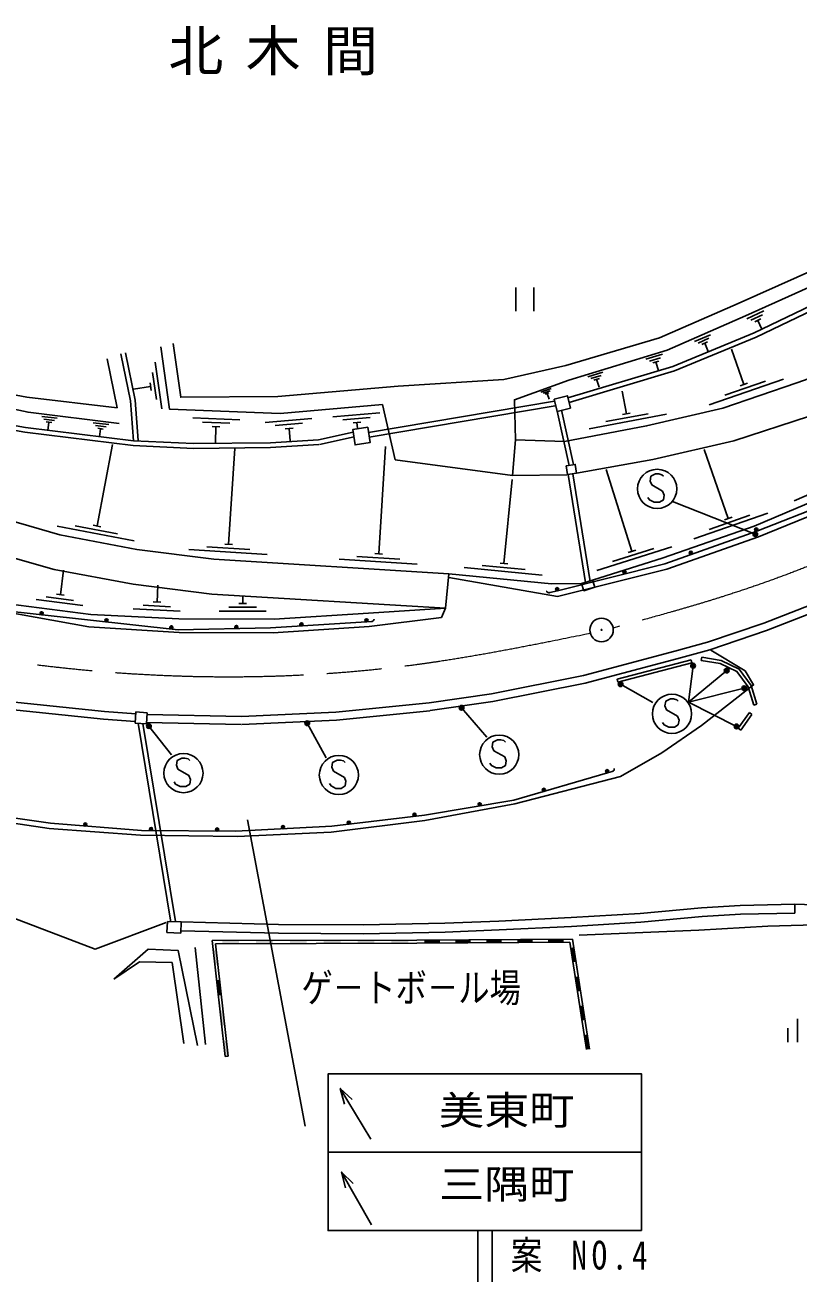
# Model space of a CAD drawing. Units: millimetres, scale not verified. Extents: x 40000 to 680000, y 20000 to 380000.
# Drawn here: x 464568 to 513882, y 238534 to 318158 of the extents above; entities that cross this region are included whole.
import ezdxf
from ezdxf.enums import TextEntityAlignment as Align

# ---------------------------------------------------------------- set-up
doc = ezdxf.new("R2010")
doc.units = ezdxf.units.MM
doc.header["$LTSCALE"] = 1000
doc.linetypes.add('CHAIN', pattern=[18.5, 12, -1.5, 3.5, -1.5])
for name, color, linetype, lineweight in [('M-BGD', 7, 'Continuous', 25), ('M-BMK', 2, 'CHAIN', 13), ('M-BMK-SRVR', 3, 'Continuous', 25), ('M-STR-STRC', 7, 'Continuous', 25)]:
    doc.layers.add(name, color=color, linetype=linetype, lineweight=lineweight)
doc.layers.add('M-BMK-HTXT', color=7, linetype='Continuous')
doc.styles.add('ＭＳ ゴシック', font='')
doc.styles.get('ＭＳ ゴシック').set_extended_font_data('MS Gothic')

msp = doc.modelspace()

# ---------------------------------------------------------------- hatches: boundary and pattern name
at = {"layer": 'M-BGD'}
for points in [[(478229, 259745), (477150, 259743), (477151, 259543), (478230, 259545)], [(480387, 259750), (479308, 259748), (479309, 259548), (480387, 259550)], [(482545, 259755), (481466, 259753), (481466, 259553), (482545, 259555)], [(484702, 259760), (483624, 259758), (483624, 259558), (484703, 259560)], [(486860, 259765), (485781, 259763), (485782, 259563), (486861, 259565)], [(489018, 259770), (487939, 259768), (487939, 259568), (489018, 259570)], [(491036, 259781), (490050, 259775), (490051, 259575), (491037, 259581)], [(493008, 259794), (492022, 259788), (492023, 259588), (493009, 259594)], [(494980, 259807), (493994, 259801), (493995, 259601), (494981, 259607)], [(496952, 259820), (495966, 259813), (495967, 259613), (496953, 259620)], [(498924, 259833), (497938, 259826), (497939, 259626), (498926, 259633)], [(476566, 259156), (476676, 258185), (476875, 258207), (476764, 259179)], [(499727, 258390), (499584, 259317), (499386, 259287), (499529, 258359)], [(476786, 257214), (476896, 256243), (477095, 256265), (476985, 257236)], [(500014, 256534), (499870, 257462), (499673, 257431), (499816, 256504)], [(500300, 254679), (500157, 255606), (499959, 255576), (500103, 254648)], [(477007, 255271), (477117, 254300), (477316, 254323), (477205, 255294)], [(477227, 253329), (477337, 252358), (477536, 252380), (477426, 253352)], [(500587, 252823), (500444, 253751), (500246, 253720), (500389, 252793)]]:
    msp.add_hatch(color=256, dxfattribs=at).paths.add_polyline_path(points)

# ---------------------------------------------------------------- linework, layer by layer
for p, q in [((495885, 301402), (495885, 299902)), ((497025, 299902), (497025, 301402)), ((510609, 299418), (511703, 299910)), ((511607, 299656), (510862, 299322)), ((511116, 299225), (511510, 299402)), ((511313, 299314), (511569, 298745)), ((507283, 297956), (508291, 298397)), ((508200, 298166), (507515, 297866)), ((507746, 297775), (508109, 297934)), ((507928, 297854), (508157, 297330)), ((504176, 296827), (505229, 297147)), ((510422, 295220), (509644, 297468)), ((469807, 296852), (470449, 293725)), ((472870, 296642), (473288, 293671)), ((505112, 296927), (504396, 296710)), ((504615, 296593), (504994, 296708)), ((504805, 296650), (504971, 296103)), ((472709, 295988), (472953, 294255)), ((500465, 295712), (501422, 296002)), ((501315, 295803), (500664, 295605)), ((500864, 295499), (501209, 295603)), ((501036, 295551), (501187, 295053)), ((512948, 295565), (508223, 293930)), ((511803, 295434), (509204, 294534)), ((472584, 295087), (471482, 294932)), ((472549, 295334), (472619, 294839)), ((497470, 294729), (498129, 294966)), ((498061, 294823), (497614, 294661)), ((497757, 294594), (497994, 294680)), ((497875, 294637), (497999, 294294)), ((502931, 293349), (502659, 294800)), ((510658, 295302), (510186, 295138)), ((486484, 292167), (498349, 294160)), ((486534, 291871), (498398, 293864)), ((465637, 293187), (466629, 293065)), ((475270, 293086), (478268, 292974)), ((479887, 292792), (482876, 293050)), ((484205, 293165), (487194, 293423)), ((484849, 292969), (486593, 293120)), ((498507, 293515), (499275, 290057)), ((498800, 293581), (499568, 290122)), ((505481, 293318), (500566, 292397)), ((504329, 293357), (501626, 292850)), ((503177, 293395), (502686, 293303)), ((466451, 292926), (465776, 293009)), ((465915, 292831), (466272, 292787)), ((466094, 292809), (466030, 292293)), ((468928, 292781), (469921, 292659)), ((469743, 292519), (469068, 292602)), ((469207, 292424), (469564, 292380)), ((469386, 292402), (469322, 291886)), ((475885, 292813), (477634, 292747)), ((476500, 292539), (477000, 292521)), ((476750, 292530), (476712, 291524)), ((480531, 292597), (482275, 292747)), ((481175, 292402), (481673, 292444)), ((481424, 292423), (481494, 291617)), ((485493, 292774), (485991, 292817)), ((485742, 292796), (485774, 292433)), ((483286, 291693), (485502, 292170)), ((483349, 291400), (485565, 291877)), ((469163, 286197), (470150, 291390)), ((477557, 285027), (477945, 291137)), ((487133, 284419), (487566, 291259)), ((509435, 286667), (507899, 291080)), ((488184, 290413), (495672, 289423)), ((495120, 283800), (495637, 289170)), ((499222, 289478), (500320, 282597)), ((499518, 289526), (500616, 282644)), ((503289, 284582), (501645, 289790)), ((518232, 289764), (513631, 287808)), ((511252, 285872), (516763, 288040)), ((511362, 285500), (516734, 287683)), ((511960, 287016), (507238, 285373)), ((510815, 286883), (508218, 285979)), ((509671, 286749), (509199, 286585)), ((471525, 285239), (466613, 286173)), ((470467, 285695), (467765, 286208)), ((469408, 286150), (468917, 286244)), ((511080, 286180), (505269, 284159)), ((505384, 283789), (511252, 285872)), ((505504, 283435), (511362, 285500)), ((480020, 284369), (475030, 284686)), ((478914, 284690), (476169, 284864)), ((477807, 285011), (477308, 285043)), ((487382, 284404), (486883, 284435)), ((505823, 284858), (501055, 283353)), ((504675, 284758), (502053, 283930)), ((503527, 284658), (503050, 284507)), ((476620, 284084), (491616, 283133)), ((489596, 283762), (484606, 284079)), ((488489, 284083), (485745, 284257)), ((497561, 283063), (492584, 283542)), ((496465, 283420), (493727, 283683)), ((495369, 283776), (494871, 283824)), ((498541, 282066), (505384, 283789)), ((505269, 284159), (500770, 282739)), ((466827, 281805), (467025, 283370)), ((491616, 283133), (498150, 282504)), ((472995, 281338), (473050, 282418)), ((498056, 281944), (498541, 282066)), ((498150, 282504), (500076, 282520)), ((468252, 281120), (465276, 281497)), ((467663, 281447), (465927, 281667)), ((467075, 281773), (466579, 281836)), ((473856, 281044), (472108, 281132)), ((473245, 281325), (472745, 281351)), ((478705, 281258), (478205, 281259)), ((478455, 281259), (478456, 281701)), ((474338, 279579), (462483, 280867)), ((474468, 280763), (471472, 280914)), ((479954, 280756), (476954, 280761)), ((479330, 281007), (477580, 281010)), ((486476, 280625), (480456, 280255)), ((491402, 280942), (486476, 280625)), ((491140, 280360), (491402, 280942)), ((480240, 279690), (474338, 279579)), ((486364, 280078), (480240, 279690)), ((486663, 280097), (486364, 280078)), ((500300, 276168), (506146, 277717)), ((507062, 277662), (502337, 276427)), ((507113, 277468), (502388, 276234)), ((507113, 277468), (507062, 277662)), ((507704, 277621), (507736, 277818)), ((502388, 276234), (502337, 276427)), ((511246, 274817), (511055, 274759)), ((469631, 274357), (471639, 274217)), ((478378, 274030), (472354, 274165)), ((510068, 273285), (510775, 274290)), ((510232, 273170), (510939, 274174)), ((510939, 274174), (510775, 274290)), ((469588, 273859), (471607, 273718)), ((473872, 260914), (471789, 273604)), ((474168, 260963), (472096, 273585)), ((478367, 273530), (472322, 273666)), ((510232, 273170), (510068, 273285)), ((495752, 268700), (501737, 270452)), ((501737, 270452), (502025, 270537)), ((490062, 267754), (495752, 268700)), ((460203, 268089), (466200, 267228)), ((484139, 267039), (490062, 267754)), ((466200, 267228), (471993, 266760)), ((471993, 266760), (478023, 266728)), ((478023, 266728), (484139, 267039)), ((484108, 266668), (478105, 266387)), ((513684, 261497), (513673, 262057)), ((489557, 259772), (476499, 259741)), ((476499, 259741), (477337, 252358)), ((499504, 259836), (489557, 259772)), ((499332, 259635), (489558, 259572)), ((500389, 252793), (499332, 259635)), ((500587, 252823), (499504, 259836)), ((475426, 259303), (476091, 253123)), ((489558, 259572), (476723, 259542)), ((476723, 259542), (477536, 252380)), ((513240, 254159), (513240, 253259)), ((513840, 254759), (513840, 253259)), ((477337, 252358), (477536, 252380))]:
    msp.add_line(p, q, dxfattribs=at)
for points in [[(499760, 289569), (504610, 290435), (509794, 291630), (514610, 293203), (519233, 294903), (524071, 296902), (528721, 299038), (533254, 301440), (537528, 304436), (541483, 307520)], [(542878, 307720), (540261, 305033), (535148, 299593), (530918, 296189), (527190, 293954), (521899, 291170), (516403, 288443), (511080, 286180)], [(521754, 305371), (516876, 302447), (510527, 299594), (505534, 297408), (499270, 295506), (495793, 294252), (495867, 291691)], [(499202, 294360), (505903, 296379), (511079, 298507), (517325, 301510), (522791, 304899)], [(499289, 294072), (506004, 296096), (511202, 298233), (517469, 301247), (522949, 304644)], [(470578, 292732), (464764, 293448), (458509, 294798), (454274, 295732), (448729, 297414), (443250, 299662), (440057, 301920), (440610, 303844), (453804, 299705), (459613, 299488)], [(459853, 297910), (453946, 298775), (441383, 302988), (440904, 301957), (443453, 300437), (448854, 298123), (454520, 296524), (458723, 295524), (464688, 294403), (470449, 293725)], [(474028, 297827), (474510, 294404), (480708, 294447), (488368, 295115), (495109, 295531), (499073, 296431), (505051, 298196), (510052, 300385), (516398, 303225)], [(527728, 301077), (523148, 298888), (518516, 296979), (513795, 295330), (509087, 293700), (504218, 292573), (498974, 291589)], [(470679, 297178), (471294, 294183), (471489, 291624)], [(470973, 297238), (471591, 294224), (471789, 291647)], [(488184, 290413), (487367, 293939), (480851, 293377), (473797, 293641), (473237, 297622)], [(469631, 274357), (463705, 274972), (457774, 275946), (451935, 277263), (446165, 278951), (440478, 280936), (434937, 283243), (429559, 285893), (410195, 296497)], [(469588, 273859), (463639, 274476), (457679, 275455), (451810, 276779), (446012, 278475), (440300, 280469), (434731, 282788), (429328, 285449), (409962, 296054)], [(458692, 293214), (464555, 292181), (471464, 291325), (475320, 291147), (480231, 291195), (483305, 291394)], [(458744, 293509), (464600, 292478), (471489, 291624), (475325, 291447), (480220, 291495), (483286, 291693)], [(498974, 291589), (495867, 291691), (495672, 289423), (499134, 289463)], [(456932, 288746), (462013, 287011), (466790, 285630), (471711, 284695), (476620, 284084)], [(490352, 274906), (494332, 275490), (500187, 276655), (506014, 278199), (508114, 278777), (511703, 279990), (517308, 282180), (522775, 284628), (527633, 287228)], [(506146, 277717), (508260, 278299), (511874, 279520), (517501, 281718), (522996, 284179), (527869, 286787)], [(491616, 283133), (491402, 280942), (476481, 281844), (471478, 282484), (466437, 283426), (461334, 284866), (457303, 286178)], [(491605, 282898), (498530, 281703), (505504, 283435)], [(491140, 280360), (486516, 279775), (480402, 279369), (474414, 279406), (468643, 279753), (455998, 282046)], [(480456, 280255), (474391, 280266), (468771, 280550), (462823, 281304), (456108, 282470)], [(498056, 281944), (498010, 281932), (497979, 281931), (497940, 281940), (497912, 281951), (497889, 281970), (497863, 282001), (497850, 282028), (497845, 282046)], [(486833, 280258), (486835, 280234), (486825, 280198), (486809, 280167), (486781, 280135), (486752, 280115), (486711, 280100), (486663, 280097)], [(478105, 266387), (471933, 266479), (466122, 266904), (460111, 267785), (454405, 269707), (449585, 272480), (444199, 275987), (441260, 277924)], [(508311, 278275), (510502, 276947), (511050, 276054), (507734, 273465), (505196, 271723), (502552, 270204)], [(511055, 274759), (510702, 275923), (509984, 276906), (508913, 277427), (507704, 277621)], [(511246, 274817), (510884, 276014), (510116, 277064), (508974, 277620), (507736, 277818)], [(490425, 274412), (494417, 274997), (500300, 276168)], [(490352, 274906), (484394, 274307), (478378, 274030)], [(490402, 274409), (484430, 273808), (478401, 273530)], [(502156, 270731), (502162, 270708), (502161, 270670), (502152, 270636), (502132, 270599), (502108, 270573), (502071, 270550), (502025, 270537)], [(502552, 270204), (495813, 268458), (490070, 267413), (484108, 266668)], [(444190, 265338), (451852, 265277), (456822, 263844), (469055, 259201), (473570, 260897)], [(513673, 262057), (510183, 261987), (507727, 261839), (503818, 261482), (499407, 261206), (494797, 260980), (491352, 260845), (486144, 260742), (480743, 260780), (474532, 260931)], [(528388, 250695), (526435, 253480), (524010, 256649), (522734, 258031), (520773, 259618), (518829, 260779), (517000, 261535), (515556, 262002), (513673, 262057)], [(513684, 261497), (510206, 261428), (507769, 261281), (503861, 260924), (499438, 260647), (494819, 260420), (491368, 260285), (486148, 260182), (480734, 260220), (474519, 260371)], [(499926, 260082), (507554, 260399), (511963, 260669), (515704, 260773), (516901, 260658), (518687, 260085), (520481, 258960), (522496, 257534), (523664, 256288)], [(470237, 257290), (472426, 259186), (474346, 259101), (475575, 253052)], [(470237, 257290), (471875, 258398), (473951, 258335), (474701, 253177)]]:
    msp.add_lwpolyline(points, dxfattribs=at)
for points in [[(498317, 294291), (499168, 294500), (499361, 293712), (498510, 293503)], [(486436, 292489), (486582, 291516), (485622, 291371), (485476, 292344)], [(499093, 290026), (499666, 290124), (499760, 289569), (499186, 289472)], [(500076, 282520), (500770, 282739), (500913, 282285), (500219, 282066)], [(472361, 274284), (472316, 273571), (471601, 273616), (471646, 274328)], [(473651, 260971), (474532, 260931), (474500, 260221), (473619, 260261)]]:
    msp.add_lwpolyline(points, close=True, dxfattribs=at)
for centre, radius in [((511215, 285966), 100), ((511218, 285967), 100), ((511215, 285966), 60), ((511218, 285967), 60), ((511215, 285966), 20), ((511218, 285967), 20), ((507046, 284485), 100), ((507046, 284485), 60), ((507046, 284485), 20), ((502810, 283244), 100), ((502810, 283244), 60), ((502810, 283244), 20), ((498517, 282163), 100), ((498517, 282163), 60), ((498517, 282163), 20), ((465630, 280626), 100), ((465630, 280626), 60), ((465630, 280626), 20), ((486357, 280178), 100), ((469768, 280176), 100), ((469768, 280176), 60), ((469768, 280176), 20), ((473905, 279727), 100), ((473905, 279727), 60), ((473905, 279727), 20), ((478051, 279749), 100), ((478051, 279749), 60), ((478051, 279749), 20), ((482204, 279915), 100), ((482204, 279915), 60), ((482204, 279915), 20), ((486357, 280178), 60), ((486357, 280178), 20), ((501709, 270548), 100), ((501709, 270548), 60), ((501709, 270548), 20), ((497664, 269364), 100), ((497664, 269364), 60), ((497664, 269364), 20), ((493571, 268439), 100), ((493571, 268439), 60), ((493571, 268439), 20), ((489413, 267776), 100), ((489413, 267776), 60), ((489413, 267776), 20), ((468416, 267149), 100), ((468416, 267149), 60), ((468416, 267149), 20), ((472612, 266857), 100), ((472612, 266857), 60), ((472612, 266857), 20), ((476827, 266834), 100), ((476827, 266834), 60), ((476827, 266834), 20), ((481032, 266981), 100), ((481032, 266981), 60), ((481032, 266981), 20), ((485229, 267271), 100), ((485229, 267271), 60), ((485229, 267271), 20)]:
    msp.add_circle(centre, radius, dxfattribs=at)
at = {"layer": 'M-BMK'}
for points, knots in [([(546153, 304102), (540078, 299062), (534003, 294022), (527283, 289938), (521585, 286476), (515423, 283702), (509060, 281682), (506754, 280950), (504421, 280317), (502089, 279684)], [0, 0, 0, 0, 1, 1, 1, 2, 2, 2, 3, 3, 3, 3]), ([(500622, 279335), (496944, 278589), (493266, 277843), (489548, 277343), (482935, 276452), (476200, 276340), (469537, 276887), (462898, 277432), (456332, 278632), (449907, 280418), (443459, 282211), (437154, 284595), (431290, 287780), (430315, 288310), (429352, 288862), (428389, 289414)], [0, 0, 0, 0, 1, 1, 1, 2, 2, 2, 3, 3, 3, 4, 4, 4, 5, 5, 5, 5])]:
    msp.add_open_spline(points, degree=3, knots=knots, dxfattribs=at)
at = {"layer": 'M-BMK-SRVR'}
for radius in [750, 30]:
    msp.add_circle((501347, 279561), radius, dxfattribs=at)
at = {"layer": 'M-STR-STRC'}
for p, q in [((505874, 287747), (511156, 285678)), ((502566, 276094), (504612, 274930)), ((506892, 274958), (510446, 275838)), ((506892, 274958), (509960, 273409)), ((492418, 274602), (494033, 272730)), ((472474, 273432), (473919, 271587)), ((483771, 271411), (482575, 273613)), ((478755, 267453), (482442, 247898)), ((486627, 247066), (484676, 250313)), ((483899, 246241), (503899, 246241)), ((486678, 241603), (484762, 244977)), ((493465, 241241), (493465, 236782)), ((494378, 241241), (494378, 236782))]:
    msp.add_line(p, q, dxfattribs=at)
for points in [[(505296, 289362), (505196, 289462), (504996, 289512), (504796, 289512), (504496, 289362), (504446, 289062), (504546, 288812), (505246, 288412), (505346, 288162), (505296, 287862), (505046, 287712), (504696, 287712), (504396, 287862), (504296, 288012)], [(507191, 277282), (506892, 274958), (509330, 276971)], [(506241, 275010), (506141, 275110), (505941, 275160), (505741, 275160), (505441, 275010), (505391, 274710), (505491, 274460), (506191, 274060), (506291, 273810), (506241, 273510), (505991, 273360), (505641, 273360), (505341, 273510), (505241, 273660)], [(495219, 272407), (495119, 272507), (494919, 272557), (494719, 272557), (494419, 272407), (494369, 272107), (494469, 271857), (495169, 271457), (495269, 271207), (495219, 270907), (494969, 270757), (494619, 270757), (494319, 270907), (494219, 271057)], [(475076, 271230), (474976, 271330), (474776, 271380), (474576, 271380), (474276, 271230), (474226, 270930), (474326, 270680), (475026, 270280), (475126, 270030), (475076, 269730), (474826, 269580), (474476, 269580), (474176, 269730), (474076, 269880)], [(484993, 271106), (484893, 271206), (484693, 271256), (484493, 271256), (484193, 271106), (484143, 270806), (484243, 270556), (484943, 270156), (485043, 269906), (484993, 269606), (484743, 269456), (484393, 269456), (484093, 269606), (483993, 269756)], [(484951, 249311), (484676, 250313), (485431, 249600)], [(485012, 243969), (484762, 244977), (485499, 244246)]]:
    msp.add_lwpolyline(points, dxfattribs=at)
msp.add_lwpolyline([(503899, 241241), (483899, 241241), (483899, 251241), (503899, 251241)], close=True, dxfattribs=at)
for centre, radius in [((504896, 288562), 1250), ((511156, 285678), 150), ((511156, 285678), 90), ((511156, 285678), 30), ((507191, 277282), 150), ((507191, 277282), 90), ((507191, 277282), 30), ((509330, 276971), 150), ((509330, 276971), 90), ((509330, 276971), 30), ((502566, 276094), 150), ((502566, 276094), 90), ((502566, 276094), 30), ((510446, 275838), 150), ((510446, 275838), 90), ((510446, 275838), 30), ((492418, 274602), 150), ((505841, 274210), 1250), ((492418, 274602), 90), ((492418, 274602), 30), ((472474, 273432), 150), ((472474, 273432), 90), ((472474, 273432), 30), ((482575, 273613), 150), ((482575, 273613), 90), ((482575, 273613), 30), ((509960, 273409), 150), ((509960, 273409), 90), ((509960, 273409), 30), ((494819, 271607), 1250), ((474676, 270430), 1250), ((484593, 270306), 1250)]:
    msp.add_circle(centre, radius, dxfattribs=at)

# ---------------------------------------------------------------- texts
at = {"layer": 'M-BMK-HTXT', "style": 'ＭＳ ゴシック', "width": 0.8}
msp.add_text('ゲ－トボ－ル場', height=1833, dxfattribs=at).set_placement((482206, 255268), align=Align.BOTTOM_LEFT)
at = {"layer": 'M-BMK-HTXT', "insert": (473720, 314938), "char_height": 2566, "attachment_point": 7, "style": 'ＭＳ ゴシック'}
msp.add_mtext('\\T1.41;北木間', dxfattribs=at)
at = {"layer": 'M-STR-STRC', "style": 'ＭＳ ゴシック', "width": 1.15}
for s, p in [('美東町', (490984, 247451)), ('三隅町', (490984, 242735))]:
    msp.add_text(s, height=1833, dxfattribs=at).set_placement(p, align=Align.BOTTOM_LEFT)
at = {"layer": 'M-STR-STRC', "insert": (495561, 238561), "char_height": 1833, "attachment_point": 7, "style": 'ＭＳ ゴシック'}
msp.add_mtext('\\T1.29;\\W0.8;案\\~NO.4', dxfattribs=at)

doc.saveas('drawing.dxf')
